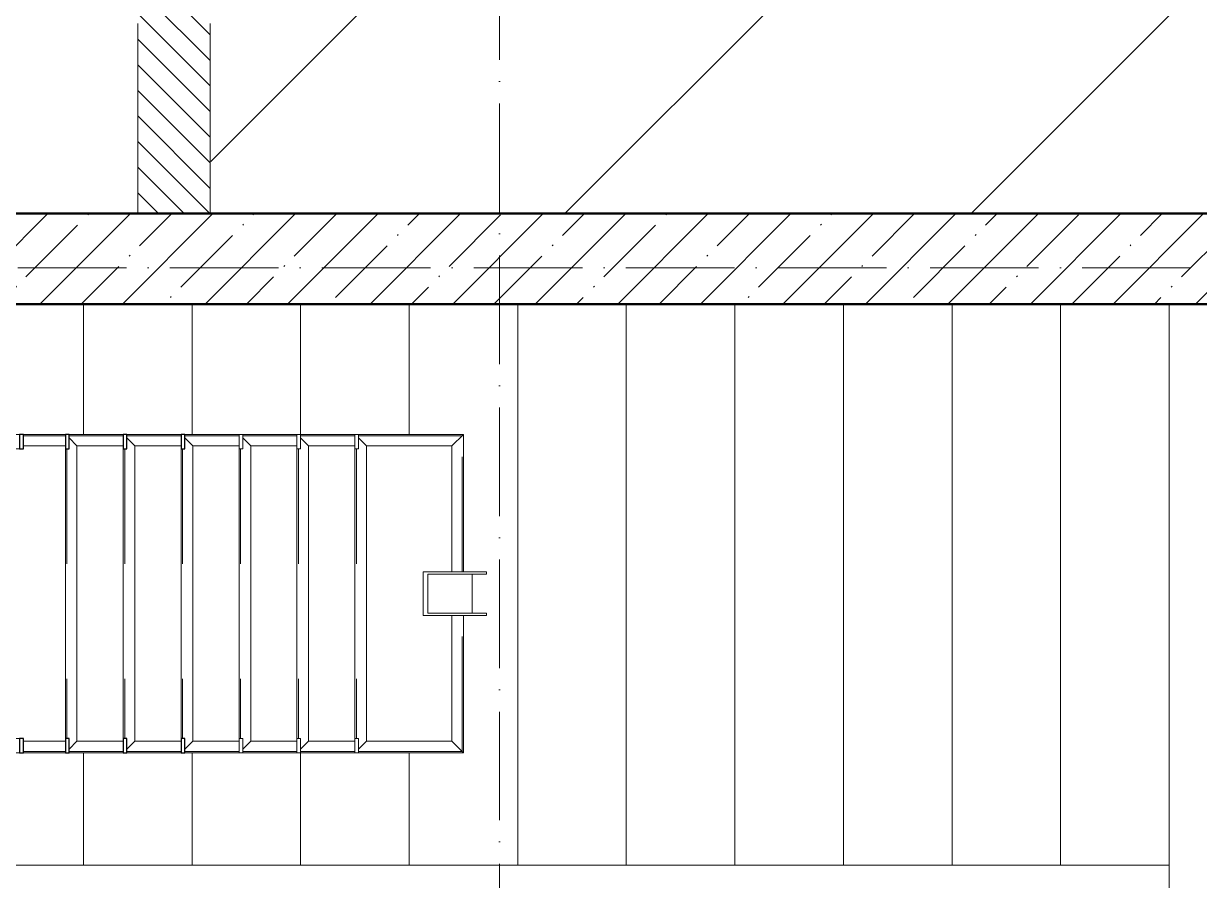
# Model space of a CAD drawing. Header units: millimetres. Extents: x -17017 to 628417, y -109036 to 199237.
# Drawn here: x 353505 to 356755, y -29625 to -27257 of the extents above; entities that cross this region are included whole.
import ezdxf

# ---------------------------------------------------------------- set-up
doc = ezdxf.new("R2010")
doc.units = ezdxf.units.MM
doc.linetypes.add('50_200_ШТРИХ_1Т_ш5_п1_п1_', pattern=[700, 500, -100, 0, -100])
doc.linetypes.add('Штрих', pattern=[635, 317.5, -317.5])
for name, color, linetype, lineweight in [('A-GENM-____-HDLN', 7, 'Штрих', 9), ('A-GENM-____-MCUT', 7, 'Continuous', 25), ('A-GENM-____-OTLN', 7, 'Continuous', 9), ('A-WALL-____-MCUT', 7, 'Continuous', 13), ('A-WALL-____-MCUT-2', 7, 'Continuous', 50), ('A-WALL-____-PATT-1', 7, 'Continuous', 9), ('S-GRID-____-OTLN-1', 7, '50_200_ШТРИХ_1Т_ш5_п1_п1_', 9), ('S-STRS-____-OTLN-1', 7, 'Continuous', 9), ('стяжа', 7, 'Continuous', 30)]:
    doc.layers.add(name, color=color, linetype=linetype, lineweight=lineweight)

# ---------------------------------------------------------------- blocks, each defined once
blk = doc.blocks.new('ОМ_Труба_ГОСТ 8639-82 - ОМ_Труба_ГОСТ 8639-82-26350154-АР1_План отверстий 3 этажа в осях 1-64_Ю-ЯЯ')
at = {"layer": 'A-GENM-____-OTLN'}
for p, q in [((9439.1, 57971), (9439.1, 58091)), ((9439.1, 58091), (9614.1, 58091)), ((9614.1, 58085), (9451.2, 58085)), ((9451.2, 58085), (9451.2, 57977)), ((9574, 58085), (9574, 57977)), ((9614.1, 58091), (9614.1, 58085)), ((9451.2, 57977), (9614.1, 57977)), ((9614.1, 57977), (9614.1, 57971)), ((9614.1, 57971), (9439.1, 57971))]:
    blk.add_line(p, q, dxfattribs=at)
blk = doc.blocks.new('ОМ_Уголок_ГОСТ 8509-93 - ОМ_Уголок_ГОСТ 8509-93-26349651-АР1_План отверстий 3 этажа в осях 1-64_Ю-ЯЯ')
at = {"layer": 'A-GENM-____-HDLN'}
for p, q in [((4, -4), (380, -4)), ((500, -4), (876, -4))]:
    blk.add_line(p, q, dxfattribs=at)
at = {"layer": 'A-GENM-____-OTLN'}
for p, q in [((380, 0), (0, 0)), ((32, -32), (0, 0)), ((32, -32), (380, -32)), ((880, 0), (500, 0)), ((500, -32), (848, -32)), ((880, 0), (848, -32))]:
    blk.add_line(p, q, dxfattribs=at)
blk = doc.blocks.new('ОМ_Уголок_ГОСТ 8509-93 - ОМ_Уголок_ГОСТ 8509-93-V149-АР1_План отверстий 3 этажа в осях 1-64_Ю-ЯЯ')
at = {"layer": 'A-GENM-____-HDLN'}
blk.add_line((40, -4), (840, -4), dxfattribs=at)
at = {"layer": 'A-GENM-____-OTLN'}
for p, q in [((32, -32), (10, -10)), ((32, -32), (848, -32)), ((840, 0), (40, 0)), ((870, -10), (848, -32))]:
    blk.add_line(p, q, dxfattribs=at)
blk = doc.blocks.new('ОМ_Уголок_ГОСТ 8509-93 - ОМ_Уголок_ГОСТ 8509-93-19082047-АР1_План отверстий 3 этажа в осях 1-64_Ю-ЯЯ')
at = {"layer": 'A-GENM-____-HDLN'}
blk.add_line((10, -4), (296, -4), dxfattribs=at)
at = {"layer": 'A-GENM-____-OTLN'}
for p, q in [((300, 0), (10, 0)), ((32, -32), (10, -10)), ((32, -32), (268, -32)), ((300, 0), (268, -32))]:
    blk.add_line(p, q, dxfattribs=at)
blk = doc.blocks.new('ОМ_Уголок_ГОСТ 8509-93 - ОМ_Уголок_ГОСТ 8509-93-V150-АР1_План отверстий 3 этажа в осях 1-64_Ю-ЯЯ')
at = {"layer": 'A-GENM-____-HDLN'}
blk.add_line((4, -4), (290, -4), dxfattribs=at)
at = {"layer": 'A-GENM-____-OTLN'}
for p, q in [((290, 0), (0, 0)), ((32, -32), (0, 0)), ((32, -32), (268, -32)), ((290, -10), (268, -32))]:
    blk.add_line(p, q, dxfattribs=at)
blk = doc.blocks.new('ОМ_Уголок_ГОСТ 8509-93 - ОМ_Уголок_ГОСТ 8509-93-V151-АР1_План отверстий 3 этажа в осях 1-64_Ю-ЯЯ')
at = {"layer": 'A-GENM-____-HDLN'}
blk.add_line((10, -4), (160, -4), dxfattribs=at)
at = {"layer": 'A-GENM-____-OTLN'}
for p, q in [((160, 0), (10, 0)), ((32, -32), (10, -10)), ((32, -32), (160, -32))]:
    blk.add_line(p, q, dxfattribs=at)
blk = doc.blocks.new('ОМ_Уголок_ГОСТ 8509-93 - ОМ_Уголок_ГОСТ 8509-93-V152-АР1_План отверстий 3 этажа в осях 1-64_Ю-ЯЯ')
at = {"layer": 'A-GENM-____-HDLN'}
blk.add_line((140, -4), (290, -4), dxfattribs=at)
at = {"layer": 'A-GENM-____-OTLN'}
for p, q in [((290, 0), (140, 0)), ((140, -32), (268, -32)), ((290, -10), (268, -32))]:
    blk.add_line(p, q, dxfattribs=at)
blk = doc.blocks.new('ОМ_Уголок_ГОСТ 8509-93 - ОМ_Уголок_ГОСТ 8509-93-V154-АР1_План отверстий 3 этажа в осях 1-64_Ю-ЯЯ')
at = {"layer": 'A-GENM-____-HDLN'}
blk.add_line((44.3, -4), (160, -4), dxfattribs=at)
at = {"layer": 'A-GENM-____-OTLN'}
for p, q in [((160, 0), (44.3, 0)), ((44.3, -32), (160, -32))]:
    blk.add_line(p, q, dxfattribs=at)
blk = doc.blocks.new('ОМ_Уголок_ГОСТ 8509-93 - ОМ_Уголок_ГОСТ 8509-93-V155-АР1_План отверстий 3 этажа в осях 1-64_Ю-ЯЯ')
at = {"layer": 'A-GENM-____-HDLN'}
blk.add_line((140, -4), (255.7, -4), dxfattribs=at)
at = {"layer": 'A-GENM-____-OTLN'}
for p, q in [((255.7, 0), (140, 0)), ((140, -32), (255.7, -32))]:
    blk.add_line(p, q, dxfattribs=at)
blk = doc.blocks.new('ОМ_Полоса_Трапеция прямоугольная_Прокат_ГОСТ 103-2006 - ОМ_Полоса_Трапеция прямоугольная_Прокат_ГОСТ 103-2006-19082130-АР1_План отверстий 3 этажа в осях 1-64_Ю-ЯЯ')
at = {"layer": 'A-GENM-____-OTLN'}
for p, q in [((9250, 58471), (9260, 58471)), ((9250, 58431), (9250, 58471)), ((9260, 58471), (9260, 58431)), ((9260, 58431), (9250, 58431))]:
    blk.add_line(p, q, dxfattribs=at)
blk = doc.blocks.new('ОМ_Полоса_Трапеция прямоугольная_Прокат_ГОСТ 103-2006 - ОМ_Полоса_Трапеция прямоугольная_Прокат_ГОСТ 103-2006-V157-АР1_План отверстий 3 этажа в осях 1-64_Ю-ЯЯ')
at = {"layer": 'A-GENM-____-MCUT'}
for p, q in [((8780, 58471), (8770, 58471)), ((8770, 58471), (8770, 58431)), ((8780, 58431), (8780, 58471)), ((8770, 58431), (8780, 58431))]:
    blk.add_line(p, q, dxfattribs=at)
blk = doc.blocks.new('ОМ_Полоса_Трапеция прямоугольная_Прокат_ГОСТ 103-2006 - ОМ_Полоса_Трапеция прямоугольная_Прокат_ГОСТ 103-2006-V158-АР1_План отверстий 3 этажа в осях 1-64_Ю-ЯЯ')
at = {"layer": 'A-GENM-____-MCUT'}
for p, q in [((8620, 58471), (8610, 58471)), ((8610, 58471), (8610, 58431)), ((8620, 58431), (8620, 58471)), ((8610, 58431), (8620, 58431))]:
    blk.add_line(p, q, dxfattribs=at)
blk = doc.blocks.new('ОМ_Полоса_Трапеция прямоугольная_Прокат_ГОСТ 103-2006 - ОМ_Полоса_Трапеция прямоугольная_Прокат_ГОСТ 103-2006-V159-АР1_План отверстий 3 этажа в осях 1-64_Ю-ЯЯ')
at = {"layer": 'A-GENM-____-MCUT'}
for p, q in [((8460, 58471), (8450, 58471)), ((8450, 58471), (8450, 58431)), ((8460, 58431), (8460, 58471)), ((8450, 58431), (8460, 58431))]:
    blk.add_line(p, q, dxfattribs=at)
blk = doc.blocks.new('ОМ_Полоса_Прокат_ГОСТ 103-2006 - ОМ_Полоса_Прокат_ГОСТ 103-2006-20723456-АР1_План отверстий 3 этажа в осях 1-64_Ю-ЯЯ')
at = {"layer": 'A-GENM-____-MCUT'}
for p, q in [((8334.3, 58471), (8322.8, 58471)), ((8322.8, 58471), (8322.8, 58431)), ((8334.3, 58431), (8334.3, 58471)), ((8322.8, 58431), (8334.3, 58431))]:
    blk.add_line(p, q, dxfattribs=at)
at = {"layer": 'A-GENM-____-OTLN'}
for p, q in [((7811.3, 58431), (7811.3, 58471)), ((7811.3, 58471), (8322.8, 58471)), ((8322.8, 58431), (7811.3, 58431))]:
    blk.add_line(p, q, dxfattribs=at)
blk = doc.blocks.new('ОМ_Полоса_Трапеция прямоугольная_Прокат_ГОСТ 103-2006 - ОМ_Полоса_Трапеция прямоугольная_Прокат_ГОСТ 103-2006-19082170-АР1_План отверстий 3 этажа в осях 1-64_Ю-ЯЯ')
at = {"layer": 'A-GENM-____-OTLN'}
for p, q in [((9250, 57631), (9260, 57631)), ((9250, 57591), (9250, 57631)), ((9260, 57631), (9260, 57591)), ((9260, 57591), (9250, 57591))]:
    blk.add_line(p, q, dxfattribs=at)
blk = doc.blocks.new('ОМ_Полоса_Трапеция прямоугольная_Прокат_ГОСТ 103-2006 - ОМ_Полоса_Трапеция прямоугольная_Прокат_ГОСТ 103-2006-V160-АР1_План отверстий 3 этажа в осях 1-64_Ю-ЯЯ')
at = {"layer": 'A-GENM-____-MCUT'}
for p, q in [((8780, 57631), (8770, 57631)), ((8770, 57631), (8770, 57591)), ((8780, 57591), (8780, 57631)), ((8770, 57591), (8780, 57591))]:
    blk.add_line(p, q, dxfattribs=at)
blk = doc.blocks.new('ОМ_Полоса_Трапеция прямоугольная_Прокат_ГОСТ 103-2006 - ОМ_Полоса_Трапеция прямоугольная_Прокат_ГОСТ 103-2006-V161-АР1_План отверстий 3 этажа в осях 1-64_Ю-ЯЯ')
at = {"layer": 'A-GENM-____-MCUT'}
for p, q in [((8620, 57631), (8610, 57631)), ((8610, 57631), (8610, 57591)), ((8620, 57591), (8620, 57631)), ((8610, 57591), (8620, 57591))]:
    blk.add_line(p, q, dxfattribs=at)
blk = doc.blocks.new('ОМ_Полоса_Трапеция прямоугольная_Прокат_ГОСТ 103-2006 - ОМ_Полоса_Трапеция прямоугольная_Прокат_ГОСТ 103-2006-V162-АР1_План отверстий 3 этажа в осях 1-64_Ю-ЯЯ')
at = {"layer": 'A-GENM-____-MCUT'}
for p, q in [((8460, 57631), (8450, 57631)), ((8450, 57631), (8450, 57591)), ((8460, 57591), (8460, 57631)), ((8450, 57591), (8460, 57591))]:
    blk.add_line(p, q, dxfattribs=at)
blk = doc.blocks.new('ОМ_Полоса_Прокат_ГОСТ 103-2006 - ОМ_Полоса_Прокат_ГОСТ 103-2006-20723498-АР1_План отверстий 3 этажа в осях 1-64_Ю-ЯЯ')
at = {"layer": 'A-GENM-____-MCUT'}
for p, q in [((8334.3, 57631), (8322.8, 57631)), ((8322.8, 57631), (8322.8, 57591)), ((8334.3, 57591), (8334.3, 57631)), ((8322.8, 57591), (8334.3, 57591))]:
    blk.add_line(p, q, dxfattribs=at)
at = {"layer": 'A-GENM-____-OTLN'}
for p, q in [((7811.3, 57591), (7811.3, 57631)), ((7811.3, 57631), (8322.8, 57631)), ((8322.8, 57591), (7811.3, 57591))]:
    blk.add_line(p, q, dxfattribs=at)
blk = doc.blocks.new('3эт')
at = {"layer": 'S-GRID-____-OTLN-1', "color": 251, "ltscale": 0.6, "true_color": 0x636466}
for p, q in [((354820.7, 4029.4), (354820.7, -46882.4)), ((359250.7, -27932.4), (279101.9, -27932.4))]:
    blk.add_line(p, q, dxfattribs=at)

msp = doc.modelspace()

# ---------------------------------------------------------------- hatches: boundary and pattern name
at = {"layer": 'A-WALL-____-PATT-1'}
h = msp.add_hatch(dxfattribs=at)
h.set_pattern_fill('FP_9', color=256, style=0, pattern_type=2)
h.set_pattern_definition([(135, (283770.707, -86863.456), (-35.35534, -35.35534), [])])
h.paths.add_polyline_path([(353889.7, -27782.4), (354020.7, -27782.4), (354020.7, -27188.4), (353951.7, -27188.4), (353951.7, -27182.4), (353889.7, -27182.4), (353889.7, -27188.4), (353820.7, -27188.4), (353820.7, -27782.4)], flags=0)
h.paths.add_polyline_path([(353889.7, -25582.4), (353951.7, -25582.4), (353951.7, -25576.4), (354020.7, -25576.4), (354020.7, -23882.4), (353820.7, -23882.4), (353820.7, -25576.4), (353889.7, -25576.4)], flags=0)
h = msp.add_hatch(dxfattribs=at)
h.set_pattern_fill('FP_12', color=256, style=0, pattern_type=2)
h.set_pattern_definition([(45, (283770.7, -86863.46), (-114.04925, 114.04925), []), (45, (283884.76, -86863.46), (-114.04925, 114.04925), [201.612, -40.322, 3.353, -36.97])])
h.paths.add_polyline_path([(358220.7, -28032.4), (358220.7, -27782.4), (352770.7, -27782.4), (352770.7, -28032.4), (357990.2, -28032.4)], flags=0)
at = {"layer": 'стяжа'}
h = msp.add_hatch(dxfattribs=at)
h.set_pattern_fill('ANSI31', color=5, scale=250)
h.paths.add_polyline_path([(291370.7, -25082.4), (291170.7, -25082.4), (289570.7, -25082.4), (289320.7, -25082.4), (289320.7, -25332.4), (289320.7, -27682.4), (289320.7, -28182.4), (289320.7, -31432.4), (290320.7, -31432.4), (291370.7, -31432.4), (291370.7, -29882.4), (291370.7, -28952.4), (291292.2, -28952.4), (291292.2, -28712.4), (291370.7, -28712.4), (291370.7, -28032.4)])
h.paths.add_polyline_path([(288670.7, -23432.4), (288670.7, -22882.4), (288670.7, -22832.4), (288670.7, -22732.4), (289120.7, -22732.4), (289120.7, -21857.4), (289114.7, -21857.4), (289114.7, -21782.4), (289120.7, -21132.4), (289120.7, -20182.4), (289320.7, -20182.4), (289320.7, -20082.4), (289251.7, -20082.4), (289189.7, -20082.4), (289114.7, -20082.4), (289114.7, -20007.4), (289118.9, -19782.4), (287420.7, -19782.4), (287370.7, -19782.4), (283620.7, -19782.4), (283570.7, -19782.4), (283570.7, -19779.4), (283617.7, -19779.4), (283617.7, -19685.4), (283570.7, -19685.4), (283570.7, -19682.4), (281820.7, -19682.4), (281820.7, -19182.4), (281320.7, -19182.4), (281220.7, -19182.4), (281220.7, -20082.4), (281314.7, -20082.4), (281320.7, -20082.4), (281320.7, -21882.4), (281389.7, -21882.4), (281501.7, -21882.4), (281570.7, -21882.4), (281570.7, -20082.4), (281576.7, -20007.4), (281576.7, -20082.4), (281570.7, -21882.4), (281576.7, -21882.4), (281576.7, -21957.4), (281573.6, -22482.4), (281670.7, -22482.4), (281670.7, -22682.4), (281570.7, -22682.4), (281570.7, -22957.4), (281576.7, -22957.4), (281576.7, -23032.4), (281570.7, -24832.4), (281820.7, -24832.4), (281820.7, -25332.4), (281814.7, -25332.4), (281671.7, -25332.4), (281670.7, -25332.8), (281670.7, -25532.8), (281570.7, -25532.8), (281570.7, -25807.4), (281576.7, -25807.4), (281576.7, -25882.4), (281570.7, -27682.4), (281820.7, -27682.4), (281820.7, -28182.4), (281671.7, -28182.4), (281670.7, -28182.8), (281670.7, -28382.8), (281570.7, -28382.8), (281570.7, -28807.4), (281576.7, -28807.4), (281576.7, -28882.4), (281570.7, -30682.4), (281576.7, -30682.4), (281576.7, -30757.4), (281570.7, -31182.4), (281820.7, -31182.4), (281820.7, -31432.4), (289070.7, -31432.4), (289070.7, -28982.4), (288670.7, -28982.4), (288670.7, -28882.4), (288670.7, -28832.4), (288670.7, -28332.4)])
h.paths.add_polyline_path([(281570.7, -20076.4), (281501.7, -20076.4), (281389.7, -20082.4), (281501.7, -20082.4)], flags=16)
h.paths.add_polyline_path([(301620.7, -24182.4), (301470.7, -24182.4), (301470.7, -23882.4), (301345.7, -23882.4), (301345.7, -23888.4), (301270.7, -23888.4), (301270.7, -23882.4), (300195.7, -23882.4), (300195.7, -23888.4), (300126.7, -23888.4), (300120.7, -23888.4), (300045.7, -23888.4), (299680.7, -23886.4), (299680.7, -24258.4), (299686.7, -24258.4), (299686.7, -24506.4), (299680.7, -25382.4), (299680.7, -25432.4), (299680.7, -27152.4), (300370.7, -27152.4), (300420.7, -27152.4), (300420.7, -27252.4), (300370.7, -27252.4), (297870.7, -27252.4), (297520.7, -27252.4), (297520.7, -28562.4), (297520.7, -28862.4), (297520.7, -29352.4), (297520.7, -29402.4), (297520.7, -30422.4), (297520.7, -30822.4), (297520.7, -31432.4), (300045.7, -31432.4), (300045.7, -31426.4), (300120.7, -31426.4), (300120.7, -31432.4), (301120.7, -31432.4), (301120.7, -31426.4), (301195.7, -31426.4), (301270.7, -31428.1), (301270.7, -31332.4), (301470.7, -31332.4), (301470.7, -31182.4), (301620.7, -31182.4), (301620.7, -27682.4), (301614.7, -27682.4), (301614.7, -27607.4)])
h.paths.add_polyline_path([(299950.7, -24282.4), (299750.7, -24282.4), (299750.7, -24082.4), (299950.7, -24082.4)], flags=16)
h.paths.add_polyline_path([(298775.7, -27287.4), (298775.7, -27437.4), (298755.7, -27437.4), (298755.7, -27287.4)], flags=16)
h.paths.add_polyline_path([(298775.7, -28087.4), (298775.7, -28407.4), (298755.7, -28407.4), (298755.7, -28257.4), (297555.7, -28257.4), (297555.7, -28237.4), (298755.7, -28237.4), (298755.7, -28087.4)], flags=16)
h.paths.add_polyline_path([(299140.7, -29132.4), (299140.7, -29332.4), (298940.7, -29332.4), (298940.7, -29132.4)], flags=16)
h.paths.add_polyline_path([(298775.7, -29057.4), (298775.7, -29377.4), (298755.7, -29377.4), (298755.7, -29227.4), (297555.7, -29227.4), (297555.7, -29207.4), (298755.7, -29207.4), (298755.7, -29057.4)], flags=16)
h.paths.add_polyline_path([(298775.7, -30027.4), (298775.7, -30347.4), (298755.7, -30347.4), (298755.7, -30197.4), (297555.7, -30197.4), (297555.7, -30177.4), (298755.7, -30177.4), (298755.7, -30027.4)], flags=16)
h.paths.add_polyline_path([(298775.7, -30997.4), (298775.7, -31397.4), (298755.7, -31397.4), (298755.7, -30997.4)], flags=16)
h.paths.add_polyline_path([(316270.7, -23882.4), (316145.7, -23882.4), (316145.7, -23888.4), (316070.7, -23888.4), (316064.7, -23888.4), (315995.7, -23888.4), (315875.7, -23882.4), (315175.7, -23882.4), (314370.7, -23882.4), (314370.7, -23888.4), (314295.7, -23888.4), (313970.7, -23882.4), (313970.7, -24182.4), (313970.7, -24582.4), (313470.7, -24582.4), (313020.7, -24582.4), (308424.7, -24582.4), (308424.7, -24588.4), (307976.7, -24588.4), (307950.7, -24582.4), (307850.7, -24582.4), (307850.7, -23882.4), (307470.7, -23882.4), (307270.7, -23882.4), (306820.7, -23882.4), (306820.7, -24282.4), (305820.7, -24282.4), (305370.7, -24282.4), (304470.7, -24282.4), (304470.7, -24182.4), (304470.7, -23882.4), (303670.7, -23882.4), (302970.7, -23882.4), (302845.7, -23882.4), (302845.7, -23888.4), (302776.7, -23888.4), (302770.7, -23888.4), (302695.7, -23888.4), (302470.7, -23884.3), (302470.7, -24382.4), (301820.7, -24382.4), (301820.7, -27607.4), (301826.7, -27607.4), (301826.7, -27682.4), (301820.7, -31182.4), (301970.7, -31182.4), (301970.7, -31332.4), (302170.7, -31332.4), (302170.7, -31432.4), (302245.7, -31432.4), (302245.7, -31426.4), (302320.7, -31426.4), (304120.7, -31432.4), (304120.7, -31426.4), (304195.7, -31426.4), (304470.7, -31432.4), (304470.7, -31182.4), (304970.7, -31182.4), (304970.7, -31332.4), (305170.7, -31332.4), (305170.7, -31432.4), (305245.7, -31432.4), (305245.7, -31426.4), (305320.7, -31426.4), (305320.7, -31432.4), (307120.7, -31432.4), (307120.7, -31426.4), (307195.7, -31426.4), (308245.7, -31432.4), (308245.7, -31426.4), (308320.7, -31426.4), (310120.7, -31432.4), (310120.7, -31426.4), (310195.7, -31426.4), (310270.7, -31428.1), (310270.7, -31332.4), (310470.7, -31332.4), (310470.7, -31182.4), (310970.7, -31182.4), (310970.7, -31332.4), (311170.7, -31332.4), (311170.7, -31432.4), (311245.7, -31432.4), (311245.7, -31426.4), (311320.7, -31426.4), (311320.7, -31432.4), (313120.7, -31432.4), (313120.7, -31426.4), (313195.7, -31426.4), (313470.7, -31432.4), (313470.7, -31182.4), (313970.7, -31182.4), (313970.7, -31332.4), (314170.7, -31332.4), (314170.7, -31432.4), (314245.7, -31432.4), (314245.7, -31426.4), (314320.7, -31426.4), (314320.7, -31432.4), (316120.7, -31432.4), (316120.7, -31426.4), (316195.7, -31426.4), (316270.7, -31432.4), (316270.7, -27932.4), (316264.7, -27932.4), (316264.7, -27857.4)])
h.paths.add_polyline_path([(328764.7, -27607.4), (328770.7, -24182.4), (328470.7, -24182.4), (328470.7, -23932.4), (328070.7, -23932.4), (327873.2, -23932.4), (327373.2, -23932.4), (326370.7, -23932.4), (326170.7, -23932.4), (326170.7, -24332.4), (326070.7, -24332.4), (326020.7, -24332.4), (325670.7, -24332.4), (324670.7, -24332.4), (324670.7, -23932.4), (323970.7, -23932.4), (323970.7, -24332.4), (323794.7, -24332.4), (323794.7, -24338.4), (323346.7, -24338.4), (322470.7, -24332.4), (322470.7, -24182.4), (322470.7, -23882.4), (322145.7, -23882.4), (322145.7, -23888.4), (322070.7, -23888.4), (322064.7, -23888.4), (321995.7, -23888.4), (321670.7, -23882.4), (321170.7, -23882.4), (320370.7, -23882.4), (320370.7, -23888.4), (320295.7, -23888.4), (319970.7, -23882.4), (319970.7, -24182.4), (319970.7, -24282.4), (319020.7, -24282.4), (318670.7, -24282.4), (318620.7, -24282.4), (318570.7, -24282.4), (318470.7, -24282.4), (318470.7, -23882.4), (317770.7, -23882.4), (317770.7, -24282.4), (316470.7, -24282.4), (316470.7, -27857.4), (316476.7, -27857.4), (316476.7, -27932.4), (316470.7, -31432.4), (317245.7, -31432.4), (317245.7, -31426.4), (317320.7, -31426.4), (319120.7, -31432.4), (319120.7, -31426.4), (319195.7, -31426.4), (319270.7, -31428.1), (319270.7, -31332.4), (319470.7, -31332.4), (319470.7, -31182.4), (319970.7, -31182.4), (319970.7, -31332.4), (320170.7, -31332.4), (320170.7, -31432.4), (320245.7, -31432.4), (320245.7, -31426.4), (320320.7, -31426.4), (320320.7, -31432.4), (322120.7, -31432.4), (322120.7, -31426.4), (322195.7, -31426.4), (322470.7, -31432.4), (322470.7, -31182.4), (322970.7, -31182.4), (322970.7, -31332.4), (323170.7, -31332.4), (323170.7, -31432.4), (323245.7, -31432.4), (323245.7, -31426.4), (323320.7, -31426.4), (323320.7, -31432.4), (325120.7, -31432.4), (325120.7, -31426.4), (325195.7, -31426.4), (326245.7, -31432.4), (326245.7, -31426.4), (326320.7, -31426.4), (328120.7, -31432.4), (328120.7, -31426.4), (328195.7, -31426.4), (328270.7, -31428.1), (328270.7, -31332.4), (328470.7, -31332.4), (328470.7, -31182.4), (328770.7, -31182.4), (328770.7, -27682.4), (328764.7, -27682.4)])
h.paths.add_polyline_path([(337620.7, -26432.4), (337620.7, -26332.4), (337620.7, -26282.4), (337620.7, -25832.4), (337620.7, -24532.4), (334020.7, -24532.4), (333620.7, -24532.4), (333570.7, -24532.4), (333420.7, -24532.4), (333420.7, -23882.4), (332520.7, -23882.4), (332520.7, -24182.4), (332020.7, -24182.4), (332020.7, -23882.4), (331695.7, -23882.4), (331695.7, -23888.4), (331620.7, -23888.4), (331614.7, -23888.4), (331545.7, -23888.4), (331205.7, -23882.4), (330355.7, -23882.4), (329920.7, -23882.4), (329920.7, -23888.4), (329845.7, -23888.4), (329520.7, -23882.4), (329520.7, -24182.4), (329220.7, -24182.4), (329220.7, -27607.4), (329226.7, -27607.4), (329226.7, -27682.4), (329220.7, -31182.4), (329520.7, -31182.4), (329520.7, -31332.4), (329720.7, -31332.4), (329720.7, -31432.4), (329795.7, -31432.4), (329795.7, -31426.4), (329870.7, -31426.4), (329870.7, -31432.4), (331670.7, -31432.4), (331670.7, -31426.4), (331745.7, -31426.4), (332020.7, -31432.4), (332020.7, -31182.4), (332520.7, -31182.4), (332520.7, -31332.4), (332720.7, -31332.4), (332720.7, -31432.4), (332795.7, -31432.4), (332795.7, -31426.4), (332870.7, -31426.4), (334670.7, -31432.4), (334670.7, -31426.4), (334745.7, -31426.4), (335795.7, -31432.4), (335795.7, -31426.4), (335870.7, -31426.4), (337670.7, -31432.4), (337670.7, -31426.4), (337745.7, -31426.4), (337820.7, -31428.1), (337820.7, -31332.4), (338020.7, -31332.4), (338020.7, -31182.4), (338170.7, -31182.4), (338170.7, -27757.4), (338164.7, -27757.4), (338164.7, -27682.4), (338166.9, -26432.4)])
h.paths.add_polyline_path([(347020.7, -24182.4), (347020.7, -23882.4), (346195.7, -23882.4), (346195.7, -23888.4), (346120.7, -23888.4), (346114.7, -23888.4), (346045.7, -23888.4), (344395.7, -23882.7), (344395.7, -23888.4), (344326.7, -23888.4), (344320.7, -23888.4), (344245.7, -23888.4), (343970.7, -23887.5), (343970.7, -24382.4), (343870.7, -24382.4), (343820.7, -24382.4), (343370.7, -24382.4), (341020.7, -24382.4), (341020.7, -24182.4), (341020.7, -23882.4), (340695.7, -23882.4), (340695.7, -23888.4), (340620.7, -23888.4), (340614.7, -23888.4), (340545.7, -23888.4), (340120.7, -23882.4), (339270.7, -23882.4), (338920.7, -23882.4), (338920.7, -23888.4), (338845.7, -23888.4), (338520.7, -23882.4), (338520.7, -24182.4), (338370.7, -24182.4), (338370.7, -27682.4), (338376.7, -27682.4), (338376.7, -27757.4), (338370.7, -31182.4), (338520.7, -31182.4), (338520.7, -31332.4), (338720.7, -31332.4), (338720.7, -31432.4), (338795.7, -31432.4), (338795.7, -31426.4), (338870.7, -31426.4), (340670.7, -31432.4), (340670.7, -31426.4), (340745.7, -31426.4), (340820.7, -31428.1), (340820.7, -31332.4), (341020.7, -31332.4), (341020.7, -31182.4), (341520.7, -31182.4), (341520.7, -31332.4), (341720.7, -31332.4), (341720.7, -31432.4), (341795.7, -31432.4), (341795.7, -31426.4), (341870.7, -31426.4), (341870.7, -31432.4), (343670.7, -31432.4), (343670.7, -31426.4), (343745.7, -31426.4), (344795.7, -31432.4), (344795.7, -31426.4), (344870.7, -31426.4), (346670.7, -31432.4), (346670.7, -31426.4), (346745.7, -31426.4), (347020.7, -31432.4), (347020.7, -31182.4)])
h.paths.add_polyline_path([(350000.7, -27842.4), (350000.7, -27442.4), (350000.7, -27012.4), (350000.7, -26512.4), (350000.7, -26282.4), (349100.7, -26282.4), (348850.7, -26282.4), (348720.7, -26282.4), (348670.7, -26282.4), (348670.7, -26182.4), (348720.7, -26182.4), (348850.7, -26182.4), (349100.7, -26182.4), (350000.7, -26182.4), (350000.7, -24297.4), (350000.7, -23997.4), (350000.7, -23882.4), (349345.7, -23882.4), (349345.7, -23888.4), (349270.7, -23888.4), (349264.7, -23888.4), (349195.7, -23888.4), (349095.7, -23882.4), (348845.7, -23882.4), (348195.7, -23882.4), (348195.7, -23888.4), (348126.7, -23888.4), (348120.7, -23888.4), (348045.7, -23888.4), (347720.7, -23884.7), (347720.7, -24432.4), (347720.7, -25032.4), (347720.7, -25382.4), (347490.7, -25382.4), (347270.7, -25382.4), (347270.7, -25272.4), (347290.7, -25282.4), (347490.7, -25282.4), (347620.7, -25282.4), (347620.7, -25032.4), (347620.7, -24432.4), (347620.7, -23882.4), (347520.7, -23882.4), (347520.7, -24182.4), (347020.7, -24182.4), (347020.7, -31182.4), (347520.7, -31182.4), (347520.7, -31232.4), (347620.7, -31232.4), (347620.7, -31432.4), (347695.7, -31432.4), (347695.7, -31426.4), (347770.7, -31426.4), (348770.7, -31432.4), (348770.7, -31426.4), (348845.7, -31426.4), (350000.7, -31431.5), (350000.7, -31332.4), (350000.7, -31032.4), (350000.7, -28882.4), (350000.7, -28832.4)])
h.paths.add_polyline_path([(348745.7, -28157.4), (348745.7, -27937.4), (348765.7, -27937.4), (348765.7, -28037.4), (349965.7, -28037.4), (349965.7, -28057.4), (348765.7, -28057.4), (348765.7, -28157.4)], flags=16)
h.paths.add_polyline_path([(348745.7, -28807.4), (348765.7, -28807.4), (348765.7, -28907.4), (349965.7, -28907.4), (349965.7, -28927.4), (348745.7, -28927.4)], flags=16)
h.paths.add_polyline_path([(347670.7, -29482.4), (347670.7, -29582.4), (347670.7, -30082.4), (347670.7, -30182.4), (347270.7, -30182.4), (347270.7, -30081.9), (347345.7, -29656.9), (347569.1, -29582.4), (347270.7, -29582.4), (347270.7, -29482.4)], flags=16)
h.paths.add_polyline_path([(347670.7, -29582.4), (347670.7, -30082.4), (347570.7, -30082.4), (347270.7, -30082.4), (347270.7, -30081.9), (347570.7, -30081.9), (347570.7, -29582.4)], flags=16)
h.paths.add_polyline_path([(347670.7, -29582.4), (347670.7, -30082.4), (347570.7, -30082.4), (347270.7, -30081.9), (347570.7, -30081.9), (347570.7, -29582.4)], flags=0)
h.paths.add_polyline_path([(348745.7, -27287.4), (348745.7, -27067.4), (348765.7, -27067.4), (348765.7, -27167.4), (349965.7, -27167.4), (349965.7, -27187.4), (348765.7, -27187.4), (348765.7, -27287.4)], flags=16)
h.paths.add_polyline_path([(348745.7, -26417.4), (348745.7, -26317.4), (348765.7, -26317.4), (348765.7, -26417.4)], flags=16)
h.paths.add_polyline_path([(349570.7, -29302.6), (349770.7, -29302.6), (349770.7, -29502.6), (349570.7, -29502.6)], flags=16)
h.paths.add_polyline_path([(347470.7, -25032.4), (347270.7, -25032.4), (347310.7, -24422.4), (347470.7, -24382.4)], flags=16)
h.paths.add_polyline_path([(347870.7, -24582.4), (347870.7, -24382.4), (348070.7, -24382.4), (348070.7, -24582.4)], flags=16)
h.paths.add_polyline_path([(353814.7, -25657.4), (353814.7, -25588.4), (353814.7, -25582.4), (353814.7, -25507.4), (353820.7, -23882.4), (353020.7, -23882.4), (353020.7, -23932.4), (352520.7, -23932.4), (350920.7, -23932.4), (350720.7, -23932.4), (350720.7, -31182.4), (350720.7, -31432.4), (351720.7, -31432.4), (352770.7, -31432.4), (352770.7, -28952.4), (352692.2, -28952.4), (352692.2, -28712.4), (352770.7, -28712.4), (352770.7, -28032.4), (352770.7, -27782.4), (353820.7, -27782.4), (353820.7, -27257.4), (353814.7, -27257.4), (353814.7, -27182.4), (353820.4, -25657.4)])
h.paths.add_polyline_path([(358220.7, -23882.4), (357095.7, -23882.4), (357095.7, -23888.4), (357020.7, -23888.4), (357020.7, -23882.4), (355495.7, -23882.4), (355495.7, -23888.4), (355426.7, -23888.4), (355420.7, -23888.4), (355345.7, -23888.4), (354820.7, -23886), (354820.7, -23957.4), (354820.7, -24807.4), (354820.7, -25382.4), (354720.7, -25382.4), (354670.7, -25382.4), (354220.7, -25382.4), (354170.7, -25382.4), (354020.7, -25382.4), (354020.7, -25507.4), (354026.7, -25507.4), (354026.7, -25582.4), (354026.7, -25588.4), (354026.7, -25657.4), (354020.7, -27182.4), (354026.7, -27182.4), (354026.7, -27257.4), (354020.7, -27782.4), (358220.7, -27782.4)])

# ---------------------------------------------------------------- linework, layer by layer
at = {"layer": 'A-WALL-____-MCUT'}
for p, q in [((353820.7, -27257.4), (353820.7, -27782.4)), ((354020.7, -27782.4), (354020.7, -27257.4))]:
    msp.add_line(p, q, dxfattribs=at)
at = {"layer": 'A-WALL-____-MCUT-2'}
for p, q in [((358220.7, -27782.4), (352770.7, -27782.4)), ((352770.7, -28032.4), (358220.7, -28032.4))]:
    msp.add_line(p, q, dxfattribs=at)
at = {"layer": 'S-STRS-____-OTLN-1'}
for p, q in [((353670.7, -28032.4), (353670.7, -28392.4)), ((353670.7, -28032.4), (353670.7, -28392.4)), ((353970.7, -28032.4), (353970.7, -28392.4)), ((353970.7, -28032.4), (353970.7, -28392.4)), ((354270.7, -28032.4), (354270.7, -28392.4)), ((354270.7, -28032.4), (354270.7, -28392.4)), ((354570.7, -28032.4), (354570.7, -28392.4)), ((354570.7, -28032.4), (354570.7, -28392.4)), ((354870.7, -28032.4), (354870.7, -29582.4)), ((354870.7, -28032.4), (354870.7, -29582.4)), ((355170.7, -28032.4), (355170.7, -29582.4)), ((355170.7, -28032.4), (355170.7, -29582.4)), ((355470.7, -28032.4), (355470.7, -29582.4)), ((355470.7, -28032.4), (355470.7, -29582.4)), ((355770.7, -28032.4), (355770.7, -29582.4)), ((355770.7, -28032.4), (355770.7, -29582.4)), ((356070.7, -28032.4), (356070.7, -29582.4)), ((356070.7, -28032.4), (356070.7, -29582.4)), ((356370.7, -28032.4), (356370.7, -29582.4)), ((356370.7, -28032.4), (356370.7, -29582.4)), ((356670.7, -28032.4), (356670.7, -29582.4)), ((356670.7, -28032.4), (356670.7, -29582.4)), ((353670.7, -29272.4), (353670.7, -29582.4)), ((353670.7, -29272.4), (353670.7, -29582.4)), ((353970.7, -29272.4), (353970.7, -29582.4)), ((353970.7, -29272.4), (353970.7, -29582.4)), ((354270.7, -29272.4), (354270.7, -29582.4)), ((354270.7, -29272.4), (354270.7, -29582.4)), ((354570.7, -29272.4), (354570.7, -29582.4)), ((354570.7, -29272.4), (354570.7, -29582.4)), ((353370.7, -29582.4), (353670.7, -29582.4)), ((353670.7, -29582.4), (353970.7, -29582.4)), ((353970.7, -29582.4), (354270.7, -29582.4)), ((354270.7, -29582.4), (354570.7, -29582.4)), ((354570.7, -29582.4), (354870.7, -29582.4)), ((354870.7, -29582.4), (355170.7, -29582.4)), ((355170.7, -29582.4), (355470.7, -29582.4)), ((355470.7, -29582.4), (355770.7, -29582.4)), ((355770.7, -29582.4), (356070.7, -29582.4)), ((356070.7, -29582.4), (356370.7, -29582.4)), ((356370.7, -29582.4), (356670.7, -29582.4)), ((356670.7, -29582.4), (356670.7, -29882.4))]:
    msp.add_line(p, q, dxfattribs=at)

# ---------------------------------------------------------------- block references
at = {"layer": 'A-GENM-____-OTLN'}
for name, p in [('ОМ_Полоса_Прокат_ГОСТ 103-2006 - ОМ_Полоса_Прокат_ГОСТ 103-2006-20723456-АР1_План отверстий 3 этажа в осях 1-64_Ю-ЯЯ', (345170.7, -86863.5)), ('ОМ_Полоса_Трапеция прямоугольная_Прокат_ГОСТ 103-2006 - ОМ_Полоса_Трапеция прямоугольная_Прокат_ГОСТ 103-2006-V159-АР1_План отверстий 3 этажа в осях 1-64_Ю-ЯЯ', (345170.7, -86863.5)), ('ОМ_Полоса_Трапеция прямоугольная_Прокат_ГОСТ 103-2006 - ОМ_Полоса_Трапеция прямоугольная_Прокат_ГОСТ 103-2006-V158-АР1_План отверстий 3 этажа в осях 1-64_Ю-ЯЯ', (345170.7, -86863.5)), ('ОМ_Полоса_Трапеция прямоугольная_Прокат_ГОСТ 103-2006 - ОМ_Полоса_Трапеция прямоугольная_Прокат_ГОСТ 103-2006-V157-АР1_План отверстий 3 этажа в осях 1-64_Ю-ЯЯ', (345170.7, -86863.5)), ('ОМ_Полоса_Трапеция прямоугольная_Прокат_ГОСТ 103-2006 - ОМ_Полоса_Трапеция прямоугольная_Прокат_ГОСТ 103-2006-19082130-АР1_План отверстий 3 этажа в осях 1-64_Ю-ЯЯ', (344850.7, -86863.5)), ('ОМ_Полоса_Трапеция прямоугольная_Прокат_ГОСТ 103-2006 - ОМ_Полоса_Трапеция прямоугольная_Прокат_ГОСТ 103-2006-19082130-АР1_План отверстий 3 этажа в осях 1-64_Ю-ЯЯ', (345010.7, -86863.5)), ('ОМ_Полоса_Трапеция прямоугольная_Прокат_ГОСТ 103-2006 - ОМ_Полоса_Трапеция прямоугольная_Прокат_ГОСТ 103-2006-19082130-АР1_План отверстий 3 этажа в осях 1-64_Ю-ЯЯ', (345170.7, -86863.5)), ('ОМ_Труба_ГОСТ 8639-82 - ОМ_Труба_ГОСТ 8639-82-26350154-АР1_План отверстий 3 этажа в осях 1-64_Ю-ЯЯ', (345170.7, -86863.5)), ('ОМ_Полоса_Прокат_ГОСТ 103-2006 - ОМ_Полоса_Прокат_ГОСТ 103-2006-20723498-АР1_План отверстий 3 этажа в осях 1-64_Ю-ЯЯ', (345170.7, -86863.5)), ('ОМ_Полоса_Трапеция прямоугольная_Прокат_ГОСТ 103-2006 - ОМ_Полоса_Трапеция прямоугольная_Прокат_ГОСТ 103-2006-V162-АР1_План отверстий 3 этажа в осях 1-64_Ю-ЯЯ', (345170.7, -86863.5)), ('ОМ_Полоса_Трапеция прямоугольная_Прокат_ГОСТ 103-2006 - ОМ_Полоса_Трапеция прямоугольная_Прокат_ГОСТ 103-2006-V161-АР1_План отверстий 3 этажа в осях 1-64_Ю-ЯЯ', (345170.7, -86863.5)), ('ОМ_Полоса_Трапеция прямоугольная_Прокат_ГОСТ 103-2006 - ОМ_Полоса_Трапеция прямоугольная_Прокат_ГОСТ 103-2006-V160-АР1_План отверстий 3 этажа в осях 1-64_Ю-ЯЯ', (345170.7, -86863.5)), ('ОМ_Полоса_Трапеция прямоугольная_Прокат_ГОСТ 103-2006 - ОМ_Полоса_Трапеция прямоугольная_Прокат_ГОСТ 103-2006-19082170-АР1_План отверстий 3 этажа в осях 1-64_Ю-ЯЯ', (344850.7, -86863.5)), ('ОМ_Полоса_Трапеция прямоугольная_Прокат_ГОСТ 103-2006 - ОМ_Полоса_Трапеция прямоугольная_Прокат_ГОСТ 103-2006-19082170-АР1_План отверстий 3 этажа в осях 1-64_Ю-ЯЯ', (345010.7, -86863.5)), ('ОМ_Полоса_Трапеция прямоугольная_Прокат_ГОСТ 103-2006 - ОМ_Полоса_Трапеция прямоугольная_Прокат_ГОСТ 103-2006-19082170-АР1_План отверстий 3 этажа в осях 1-64_Ю-ЯЯ', (345170.7, -86863.5))]:
    msp.add_blockref(name, p, dxfattribs=at)
at = {"layer": 'A-GENM-____-OTLN', "extrusion": (0, 0, -1)}
for name, p in [('ОМ_Уголок_ГОСТ 8509-93 - ОМ_Уголок_ГОСТ 8509-93-V155-АР1_План отверстий 3 этажа в осях 1-64_Ю-ЯЯ', (-353760.7, -28392.4)), ('ОМ_Уголок_ГОСТ 8509-93 - ОМ_Уголок_ГОСТ 8509-93-V152-АР1_План отверстий 3 этажа в осях 1-64_Ю-ЯЯ', (-353920.7, -28392.4)), ('ОМ_Уголок_ГОСТ 8509-93 - ОМ_Уголок_ГОСТ 8509-93-V152-АР1_План отверстий 3 этажа в осях 1-64_Ю-ЯЯ', (-354080.7, -28392.4)), ('ОМ_Уголок_ГОСТ 8509-93 - ОМ_Уголок_ГОСТ 8509-93-V152-АР1_План отверстий 3 этажа в осях 1-64_Ю-ЯЯ', (-354240.7, -28392.4)), ('ОМ_Уголок_ГОСТ 8509-93 - ОМ_Уголок_ГОСТ 8509-93-V152-АР1_План отверстий 3 этажа в осях 1-64_Ю-ЯЯ', (-354400.7, -28392.4)), ('ОМ_Уголок_ГОСТ 8509-93 - ОМ_Уголок_ГОСТ 8509-93-V152-АР1_План отверстий 3 этажа в осях 1-64_Ю-ЯЯ', (-354560.7, -28392.4)), ('ОМ_Уголок_ГОСТ 8509-93 - ОМ_Уголок_ГОСТ 8509-93-V150-АР1_План отверстий 3 этажа в осях 1-64_Ю-ЯЯ', (-354720.7, -28392.4))]:
    msp.add_blockref(name, p, dxfattribs=at)
for name, p, rotation in [('ОМ_Уголок_ГОСТ 8509-93 - ОМ_Уголок_ГОСТ 8509-93-26349651-АР1_План отверстий 3 этажа в осях 1-64_Ю-ЯЯ', (-354720.7, -29272.4), 89.99999999999908), ('ОМ_Уголок_ГОСТ 8509-93 - ОМ_Уголок_ГОСТ 8509-93-V149-АР1_План отверстий 3 этажа в осях 1-64_Ю-ЯЯ', (-353620.7, -28392.4), 269.9999999999989), ('ОМ_Уголок_ГОСТ 8509-93 - ОМ_Уголок_ГОСТ 8509-93-V149-АР1_План отверстий 3 этажа в осях 1-64_Ю-ЯЯ', (-353780.7, -28392.4), 269.9999999999989), ('ОМ_Уголок_ГОСТ 8509-93 - ОМ_Уголок_ГОСТ 8509-93-V149-АР1_План отверстий 3 этажа в осях 1-64_Ю-ЯЯ', (-353940.7, -28392.4), 269.9999999999989), ('ОМ_Уголок_ГОСТ 8509-93 - ОМ_Уголок_ГОСТ 8509-93-V149-АР1_План отверстий 3 этажа в осях 1-64_Ю-ЯЯ', (-354100.7, -28392.4), 269.9999999999989), ('ОМ_Уголок_ГОСТ 8509-93 - ОМ_Уголок_ГОСТ 8509-93-V149-АР1_План отверстий 3 этажа в осях 1-64_Ю-ЯЯ', (-354260.7, -28392.4), 269.9999999999989), ('ОМ_Уголок_ГОСТ 8509-93 - ОМ_Уголок_ГОСТ 8509-93-V149-АР1_План отверстий 3 этажа в осях 1-64_Ю-ЯЯ', (-354420.7, -28392.4), 269.9999999999989), ('ОМ_Уголок_ГОСТ 8509-93 - ОМ_Уголок_ГОСТ 8509-93-V154-АР1_План отверстий 3 этажа в осях 1-64_Ю-ЯЯ', (-353460.7, -29272.4), 180), ('ОМ_Уголок_ГОСТ 8509-93 - ОМ_Уголок_ГОСТ 8509-93-V151-АР1_План отверстий 3 этажа в осях 1-64_Ю-ЯЯ', (-353620.7, -29272.4), 180), ('ОМ_Уголок_ГОСТ 8509-93 - ОМ_Уголок_ГОСТ 8509-93-V151-АР1_План отверстий 3 этажа в осях 1-64_Ю-ЯЯ', (-353780.7, -29272.4), 180), ('ОМ_Уголок_ГОСТ 8509-93 - ОМ_Уголок_ГОСТ 8509-93-V151-АР1_План отверстий 3 этажа в осях 1-64_Ю-ЯЯ', (-353940.7, -29272.4), 180), ('ОМ_Уголок_ГОСТ 8509-93 - ОМ_Уголок_ГОСТ 8509-93-V151-АР1_План отверстий 3 этажа в осях 1-64_Ю-ЯЯ', (-354100.7, -29272.4), 180), ('ОМ_Уголок_ГОСТ 8509-93 - ОМ_Уголок_ГОСТ 8509-93-V151-АР1_План отверстий 3 этажа в осях 1-64_Ю-ЯЯ', (-354260.7, -29272.4), 180), ('ОМ_Уголок_ГОСТ 8509-93 - ОМ_Уголок_ГОСТ 8509-93-19082047-АР1_План отверстий 3 этажа в осях 1-64_Ю-ЯЯ', (-354420.7, -29272.4), 180)]:
    msp.add_blockref(name, p, dxfattribs=dict(at, rotation=rotation))
at = {"layer": 'стяжа'}
msp.add_blockref('3эт', (0, 0), dxfattribs=at)

doc.saveas('drawing.dxf')
